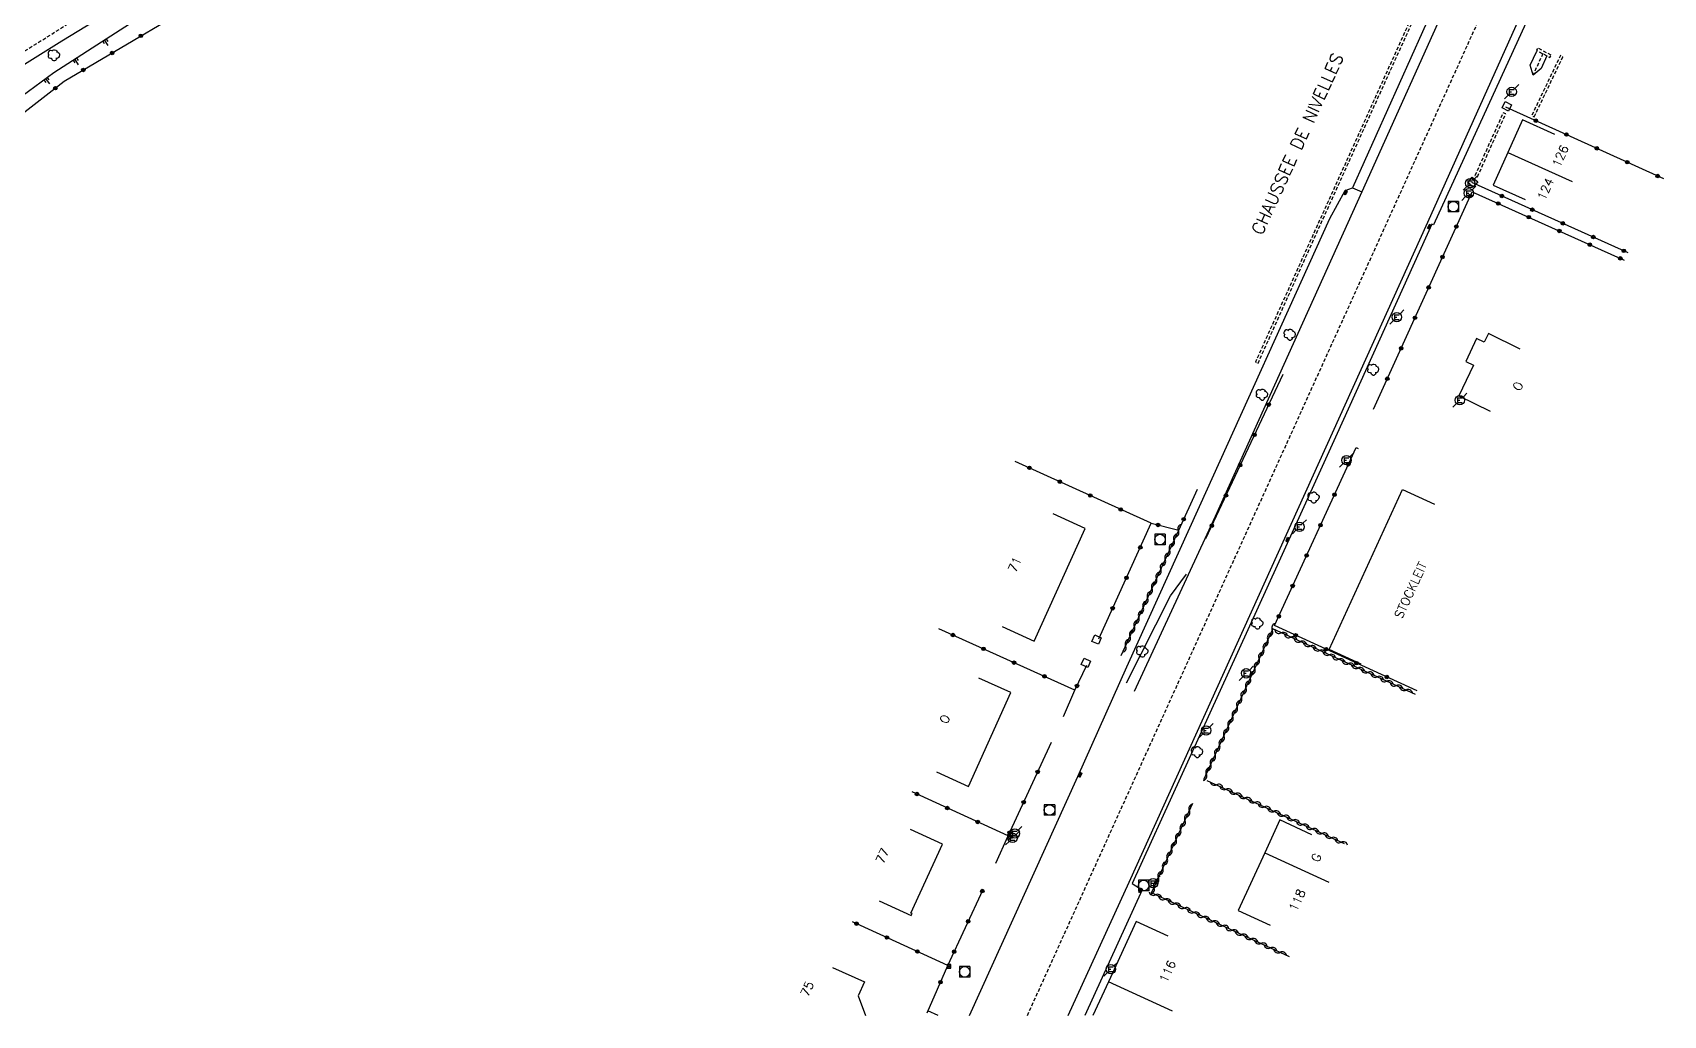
# Model space of a CAD drawing. Header units: millimetres. Extents: x 143000 to 144000, y 139000 to 140000.
# Drawn here: x 143498.5 to 143730.1, y 139000 to 139139.7 of the extents above; entities that cross this region are included whole.
import ezdxf
from ezdxf.enums import TextEntityAlignment as Align

# ---------------------------------------------------------------- set-up
doc = ezdxf.new("R2010")
doc.units = ezdxf.units.MM
doc.linetypes.add('DASHED', pattern=[0.75, 0.5, -0.25])
doc.layers.get('0').update_dxf_attribs({"linetype": 'CONTINUOUS'})
for name, color, linetype in [('W0001', 6, 'DASHED'), ('W0008', 7, 'CONTINUOUS'), ('W0100', 7, 'CONTINUOUS'), ('W0112', 1, 'DASHED'), ('W0211', 2, 'CONTINUOUS'), ('W0220', 5, 'DASHED'), ('W0300', 7, 'CONTINUOUS'), ('W0310', 3, 'CONTINUOUS'), ('W0322', 7, 'CONTINUOUS'), ('W0330', 7, 'CONTINUOUS'), ('W0400', 7, 'CONTINUOUS'), ('W0420', 7, 'CONTINUOUS'), ('W0471', 7, 'CONTINUOUS'), ('W0984', 7, 'CONTINUOUS'), ('W0989', 7, 'CONTINUOUS'), ('W0991', 7, 'CONTINUOUS'), ('W1102', 7, 'CONTINUOUS')]:
    doc.layers.add(name, color=color, linetype=linetype)
doc.styles.get("Standard").update_dxf_attribs({"font": 'romans.shx', "width": 0.85})

# ---------------------------------------------------------------- blocks, each defined once
blk = doc.blocks.new('T400')
for p, q in [((-0.15, 0.3), (0.15, 0.3)), ((-0.15, -0.25), (-0.15, 0.3)), ((-0.15, 0.15), (0.15, 0.15)), ((-0.15, 0), (0.15, 0)), ((0.15, 0.3), (0.15, -0.25)), ((-0.15, -0.15), (0.15, -0.15)), ((-0.15, -0.25), (-0.15, -0.3)), ((-0.15, -0.3), (0.15, -0.3)), ((0.15, -0.3), (0.15, -0.25))]:
    blk.add_line(p, q)
blk = doc.blocks.new('T300')
for p, q in [((-0.8, 0.51), (-0.86, 0.34)), ((-0.86, 0.34), (-0.86, 0.17)), ((-0.86, 0.17), (-0.74, 0.06)), ((-0.69, 0.63), (-0.8, 0.51)), ((-0.8, -0.06), (-0.74, 0.06)), ((-0.74, 0.06), (-0.69, 0.11)), ((-0.57, 0.69), (-0.69, 0.63)), ((-0.46, 0.69), (-0.57, 0.69)), ((-0.29, 0.63), (-0.46, 0.69)), ((-0.29, 0.63), (-0.17, 0.74)), ((-0.23, 0.57), (-0.29, 0.63)), ((-0.17, 0.74), (-0.06, 0.8)), ((-0.06, 0.8), (0.06, 0.8)), ((0.06, 0.8), (0.23, 0.74)), ((0.23, 0.74), (0.34, 0.63)), ((0.34, 0.63), (0.4, 0.51)), ((0.46, 0.46), (0.34, 0.46)), ((0.4, 0.51), (0.4, 0.46)), ((0.57, 0.4), (0.46, 0.46)), ((0.57, 0.4), (0.69, 0.29)), ((0.69, 0.29), (0.74, 0.17)), ((0.74, 0.06), (0.69, -0.17)), ((0.74, 0.17), (0.74, 0.06)), ((-0.8, -0.17), (-0.8, -0.06)), ((-0.8, -0.23), (-0.8, -0.17)), ((-0.74, -0.34), (-0.8, -0.23)), ((-0.69, -0.4), (-0.74, -0.34)), ((-0.51, -0.46), (-0.69, -0.4)), ((-0.4, -0.46), (-0.51, -0.46)), ((-0.4, -0.46), (-0.34, -0.46)), ((-0.34, -0.46), (-0.34, -0.4)), ((-0.34, -0.51), (-0.34, -0.46)), ((-0.29, -0.63), (-0.34, -0.51)), ((-0.17, -0.74), (-0.29, -0.63)), ((-0.06, -0.8), (-0.17, -0.74)), ((0.06, -0.8), (-0.06, -0.8)), ((0.17, -0.74), (0.06, -0.8)), ((0.23, -0.69), (0.17, -0.74)), ((0.29, -0.46), (0.23, -0.46)), ((0.29, -0.63), (0.23, -0.69)), ((0.46, -0.4), (0.29, -0.46)), ((0.34, -0.51), (0.29, -0.63)), ((0.34, -0.51), (0.34, -0.46)), ((0.57, -0.34), (0.46, -0.4)), ((0.63, -0.29), (0.57, -0.34)), ((0.69, -0.17), (0.63, -0.29))]:
    blk.add_line(p, q)
blk = doc.blocks.new('T471')
for p, q in [((-0.333334, 0.333334), (-0.333334, -0.333334)), ((-0.333334, 0.333334), (0.333334, 0.333334)), ((-0.333334, 0), (0, 0)), ((0.500001, 0.500001), (1.000002, 1.000002)), ((-0.500001, -0.500001), (-1.000002, -1.000002)), ((-0.333334, -0.333334), (0.333334, -0.333334))]:
    blk.add_line(p, q)
blk.add_ellipse((0, 0), major_axis=(0.471405, 0.471405), ratio=1, start_param=5.4977871438, end_param=11.780972451)
blk = doc.blocks.new('T420')
for p, q in [((0.75, 0.75), (-0.75, 0.75)), ((-0.75, 0.75), (-0.75, -0.75)), ((0.75, 0.75), (0.75, -0.75)), ((0.75, -0.75), (-0.75, -0.75))]:
    blk.add_line(p, q)
blk.add_ellipse((0, 0), major_axis=(-0.53, 0.53), ratio=1, start_param=3.926991, end_param=10.210176)
blk = doc.blocks.new('t112o')
at = {"color": 0, "linetype": 'Continuous'}
for p, q in [((-0.5, 0.5), (0.5, 0.5)), ((-0.5, -0.5), (-0.5, 0.5)), ((0.5, 0.5), (0.5, -0.5)), ((0.5, -0.5), (-0.5, -0.5))]:
    blk.add_line(p, q, dxfattribs=at)
blk = doc.blocks.new('t330o')
at = {"color": 0, "linetype": 'Continuous'}
for p, q in [((0.25, -0.25), (-0.25, 0.25)), ((-0.25, -0.25), (0.25, 0.25)), ((-0.25, 0.25), (-0.25, -0.25)), ((0.25, 0.25), (-0.25, 0.25)), ((0.25, -0.25), (0.25, 0.25)), ((-0.25, -0.25), (0.25, -0.25)), ((-0.25, -0.25), (-0.25, -0.25))]:
    blk.add_line(p, q, dxfattribs=at)
blk = doc.blocks.new('t322o')
at = {"color": 0, "linetype": 'Continuous'}
for radius in [0.25, 0.15]:
    blk.add_circle((0, 0), radius, dxfattribs=at)
blk = doc.blocks.new('t211o')
at = {"color": 0, "linetype": 'Continuous'}
for p, q in [((-0.29, 0.5), (-0.29, 0)), ((0, 1), (0, 0)), ((0.29, 0.5), (0.29, 0))]:
    blk.add_line(p, q, dxfattribs=at)
blk = doc.blocks.new('t310o')
at = {"color": 0, "linetype": 'Continuous'}
for centre, start, end in [((-0.5, 0.38), 216.8699, 323.1304), ((0.5, -0.37), 36.8699, 143.1303)]:
    blk.add_arc(centre, 0.625, start, end, dxfattribs=at)

msp = doc.modelspace()

# ---------------------------------------------------------------- linework, layer by layer
at = {"layer": 'W0001', "flags": 128}
for points in [[(143464.84, 139118.59), (143468.36, 139120.21), (143471.52, 139121.69), (143476.76, 139124.49), (143482.35, 139127.71), (143487.83, 139131.02), (143506.34, 139142.65), (143522.31, 139152.39)], [(143639.82, 139000), (143705.14, 139144.12)]]:
    msp.add_lwpolyline(points, dxfattribs=at)
at = {"layer": 'W0008', "flags": 128}
for points in [[(143699.26, 139147.22), (143685.97, 139117.61), (143687.31, 139117.02), (143666.49, 139070.9), (143655, 139046.01)], [(143700.62, 139146.62), (143687.31, 139117.02)], [(143510.78, 139143.37), (143502.69, 139138.45), (143493.96, 139133)], [(143645.59, 139000), (143654.26, 139018.93), (143696.67, 139112.71), (143709.67, 139141.62)], [(143710.6, 139141), (143697.51, 139112.33), (143697.24, 139112.45), (143683.81, 139082.67), (143675.28, 139063.93), (143654.7, 139018.74), (143656.11, 139017.82), (143647.97, 139000)], [(143631.61, 139000), (143647, 139033.94), (143653.92, 139049.55), (143664.27, 139072.31), (143682.75, 139113.26), (143684.96, 139117.23), (143685.97, 139117.61)], [(143627.13, 139000), (143625.69, 139000.63)]]:
    msp.add_lwpolyline(points, dxfattribs=at)
at = {"layer": 'W0100', "flags": 128}
for points in [[(143714.7, 139125.17), (143710.14, 139127.24), (143708.04, 139122.62), (143705.96, 139118), (143710.53, 139115.94)], [(143709.79, 139094.69), (143705.3, 139096.89), (143704.7, 139095.65), (143703.58, 139096.19), (143702.06, 139092.9), (143703.18, 139092.38), (143701.07, 139088.06), (143705.56, 139085.86)], [(143687.22, 139049.92), (143682.67, 139052.01), (143693.07, 139074.71), (143697.62, 139072.63)], [(143636.23, 139055.25), (143640.78, 139053.19), (143648.03, 139069.21), (143643.47, 139071.27)], [(143653.91, 139047.26), (143660.16, 139059.61), (143662.41, 139062.71)], [(143626.9, 139034.61), (143631.46, 139032.55), (143637.48, 139045.88), (143632.92, 139047.94)], [(143618.78, 139016.29), (143623.33, 139014.21), (143623.44, 139014.47), (143623.26, 139014.55), (143623.26, 139014.55), (143627.74, 139024.33), (143623.19, 139026.42)], [(143680.22, 139025.67), (143675.68, 139027.77), (143673.53, 139023.11), (143669.75, 139014.92), (143674.29, 139012.83)], [(143659.79, 139011.27), (143655.25, 139013.36), (143651.31, 139004.79), (143649.11, 139000)], [(143612.12, 139006.83), (143616.68, 139004.76), (143615.77, 139002.76), (143616.82, 139000)]]:
    msp.add_lwpolyline(points, dxfattribs=at)
at = {"layer": 'W0112', "flags": 128}
msp.add_lwpolyline([(143697.09, 139147.85), (143672.2, 139092.84), (143672.57, 139092.68), (143681.85, 139113.29), (143697.46, 139147.69)], dxfattribs=at)
for points in [[(143714.2, 139136.44), (143712.27, 139137.46), (143712.1, 139137.14), (143714.03, 139136.12)], [(143711.79, 139127.69), (143715.87, 139136.22), (143715.51, 139136.39), (143711.43, 139127.86)], [(143703.74, 139119.18), (143707.75, 139128.11), (143707.39, 139128.27), (143703.38, 139119.34)]]:
    msp.add_lwpolyline(points, close=True, dxfattribs=at)
at = {"layer": 'W0211', "flags": 128}
for points in [[(143482.12, 139116.57), (143484.32, 139120.6), (143488.93, 139124.72), (143501.53, 139134.01), (143527.84, 139150.96), (143533.94, 139153.86), (143538.32, 139154.57), (143540.33, 139151.15), (143540.05, 139149.1)], [(143713.57, 139136.36), (143712.77, 139134.57), (143711.63, 139133.63), (143711.23, 139135.05), (143712.17, 139137.04)]]:
    msp.add_lwpolyline(points, dxfattribs=at)
at = {"layer": 'W0220', "flags": 128}
msp.add_lwpolyline([(143713.02, 139136.68), (143711.63, 139133.63)], dxfattribs=at)
at = {"layer": 'W0310', "flags": 128}
for points in [[(143653.14, 139051.14), (143661.3, 139068.95)], [(143694.95, 139045.62), (143674.66, 139054.92), (143664.83, 139033.47)], [(143665.31, 139033.4), (143684.78, 139024.41)], [(143677.06, 139008.34), (143657.42, 139017.4), (143663.31, 139030.16)]]:
    msp.add_lwpolyline(points, dxfattribs=at)
at = {"layer": 'W0322', "flags": 128}
for points in [[(143413.85, 139106.03), (143419.9, 139106.69), (143428.06, 139107.9), (143440.24, 139109.19), (143453.01, 139110.65), (143461.01, 139109.18), (143469.59, 139110.54), (143482.12, 139116.57), (143484.21, 139118.19), (143503.04, 139132.75), (143527.09, 139147.01), (143534.72, 139151.89), (143540.05, 139149.1), (143538.64, 139145.57)], [(143707.71, 139129.1), (143730.14, 139118.92)], [(143702.87, 139118.39), (143725.09, 139108.39)], [(143688.97, 139086.15), (143702.97, 139117.04), (143724.57, 139107.32)], [(143676.09, 139091.09), (143665.13, 139067.73)], [(143695.19, 139046.1), (143674.92, 139055.39), (143686.49, 139080.7), (143686.78, 139080.58)], [(143657.4, 139069.93), (143638.07, 139078.73)], [(143649.97, 139053.52), (143657.4, 139069.93), (143661.3, 139068.95), (143663.95, 139074.8)], [(143646.57, 139046.22), (143627.26, 139054.95)], [(143644.92, 139042.49), (143646.57, 139046.22), (143648.26, 139049.77)], [(143635.31, 139021.65), (143637.08, 139025.51), (143643.23, 139038.83)], [(143637.08, 139025.51), (143623.44, 139031.76)], [(143625.57, 139000.36), (143628.5, 139007.1), (143633.51, 139017.87)], [(143628.5, 139007.1), (143614.98, 139013.3)]]:
    msp.add_lwpolyline(points, dxfattribs=at)
at = {"layer": 'W1102', "flags": 128}
for points in [[(143708.04, 139122.62), (143717.16, 139118.5)], [(143673.53, 139023.11), (143682.61, 139018.92)], [(143660.4, 139000.61), (143651.31, 139004.79)]]:
    msp.add_lwpolyline(points, dxfattribs=at)

# ---------------------------------------------------------------- block references
at = {"layer": 'W0112'}
for p, rotation in [((143707.91, 139129.18), 244.5578534886255), ((143703.06, 139118.4), 230.6871486670612), ((143649.64, 139053.4), 66.0085292719688), ((143648.13, 139050.1), 65.56084988422425)]:
    msp.add_blockref('t112o', p, dxfattribs=dict(at, rotation=rotation))
at = {"layer": 'W0211'}
for p, rotation in [((143508.73, 139138.65), 212.797118902831), ((143504.53, 139135.94), 212.797118902831), ((143500.38, 139133.16), 216.3825629875785)]:
    msp.add_blockref('t211o', p, dxfattribs=dict(at, rotation=rotation))
at = {"layer": 'W0300'}
for p in [(143501.6, 139136.43), (143677.11, 139096.72), (143688.96, 139091.75), (143673.17, 139088.2), (143680.49, 139073.58), (143672.5, 139055.69), (143656.16, 139051.71), (143663.95, 139037.42)]:
    msp.add_blockref('T300', p, dxfattribs=at)
at = {"layer": 'W0310'}
for p, rotation in [((143661.26, 139068.86), 65.3700973177268), ((143660.64, 139067.5), 65.3700973177268), ((143659.39, 139064.77), 65.3700973177268), ((143660.01, 139066.14), 65.3700973177268), ((143658.14, 139062.05), 65.3700973177268), ((143658.76, 139063.41), 65.3700973177268), ((143656.89, 139059.32), 65.3700973177268), ((143657.51, 139060.68), 65.3700973177268), ((143656.26, 139057.96), 65.3700973177268), ((143655.01, 139055.23), 65.3700973177268), ((143655.64, 139056.59), 65.3700973177268), ((143674.58, 139054.76), 245.4005387279323), ((143653.76, 139052.5), 65.3700973177268), ((143654.39, 139053.87), 65.3700973177268), ((143673.96, 139053.4), 245.4005387279323), ((143675.86, 139054.36), 155.3825379358179), ((143677.23, 139053.74), 155.3825379358179), ((143678.59, 139053.11), 155.3825379358179), ((143672.71, 139050.67), 245.4005387279323), ((143673.34, 139052.03), 245.4005387279323), ((143679.95, 139052.49), 155.3825379358179), ((143681.32, 139051.86), 155.3825379358179), ((143682.68, 139051.24), 155.3825379358179), ((143684.04, 139050.61), 155.3825379358179), ((143671.46, 139047.94), 245.4005387279323), ((143672.09, 139049.31), 245.4005387279323), ((143685.41, 139049.99), 155.3825379358179), ((143686.77, 139049.37), 155.3825379358179), ((143688.14, 139048.74), 155.3825379358179), ((143689.5, 139048.12), 155.3825379358179), ((143670.84, 139046.58), 245.4005387279323), ((143690.86, 139047.49), 155.3825379358179), ((143692.23, 139046.87), 155.3825379358179), ((143693.59, 139046.24), 155.3825379358179), ((143669.59, 139043.85), 245.4005387279323), ((143670.21, 139045.21), 245.4005387279323), ((143668.34, 139041.12), 245.4005387279323), ((143668.96, 139042.49), 245.4005387279323), ((143667.72, 139039.76), 245.4005387279323), ((143666.47, 139037.03), 245.4005387279323), ((143667.09, 139038.39), 245.4005387279323), ((143665.22, 139034.3), 245.4005387279323), ((143665.84, 139035.67), 245.4005387279323), ((143666.67, 139032.77), 335.2282467769471), ((143668.03, 139032.14), 335.2282467769471), ((143669.39, 139031.51), 335.2282467769471), ((143670.76, 139030.89), 335.2282467769471), ((143672.12, 139030.26), 335.2282467769471), ((143673.48, 139029.63), 335.2282467769471), ((143662.19, 139027.73), 65.225554425181), ((143662.82, 139029.09), 65.225554425181), ((143674.84, 139029), 335.2282467769471), ((143676.2, 139028.37), 335.2282467769471), ((143677.57, 139027.74), 335.2282467769471), ((143660.93, 139025), 65.225554425181), ((143661.56, 139026.37), 65.225554425181), ((143678.93, 139027.11), 335.2282467769471), ((143680.29, 139026.49), 335.2282467769471), ((143681.65, 139025.86), 335.2282467769471), ((143683.01, 139025.23), 335.2282467769471), ((143659.67, 139022.28), 65.225554425181), ((143660.3, 139023.64), 65.225554425181), ((143684.38, 139024.6), 335.2282467769471), ((143659.05, 139020.92), 65.225554425181), ((143657.79, 139018.19), 65.225554425181), ((143658.42, 139019.56), 65.225554425181), ((143658, 139017.14), 155.2282467768572), ((143659.36, 139016.51), 155.2282467768572), ((143660.72, 139015.88), 155.2282467768572), ((143662.08, 139015.26), 155.2282467768572), ((143663.44, 139014.63), 155.2282467768572), ((143664.81, 139014), 155.2282467768572), ((143666.17, 139013.37), 155.2282467768572), ((143667.53, 139012.74), 155.2282467768572), ((143668.89, 139012.11), 155.2282467768572), ((143670.25, 139011.48), 155.2282467768572), ((143671.62, 139010.86), 155.2282467768572), ((143672.98, 139010.23), 155.2282467768572), ((143674.34, 139009.6), 155.2282467768572), ((143675.7, 139008.97), 155.2282467768572)]:
    msp.add_blockref('t310o', p, dxfattribs=dict(at, rotation=rotation))
at = {"layer": 'W0322'}
for p, rotation in [((143513.91, 139139.19), 30.66676929501274), ((143509.83, 139136.77), 30.66676929501274), ((143505.74, 139134.35), 30.66676929501274), ((143501.77, 139131.76), 37.71697842757904), ((143712.03, 139127.14), 335.5851031263575), ((143716.36, 139125.17), 335.5851031263575), ((143720.68, 139123.21), 335.5851031263575), ((143725.01, 139121.25), 335.5851031263575), ((143729.33, 139119.28), 335.5851031263575), ((143702.7, 139116.43), 65.60895117217426), ((143707.2, 139116.44), 335.7747210807942), ((143706.69, 139115.37), 335.7747210809116), ((143711.03, 139113.42), 335.7747210809116), ((143711.53, 139114.49), 335.7747210807942), ((143700.74, 139112.1), 65.60895117217426), ((143715.36, 139111.47), 335.7747210809116), ((143715.86, 139112.55), 335.7747210807942), ((143719.69, 139109.52), 335.7747210809116), ((143720.19, 139110.6), 335.7747210807942), ((143724.52, 139108.65), 335.7747210807942), ((143698.77, 139107.78), 65.60895117217426), ((143724.02, 139107.57), 335.7747210809116), ((143696.81, 139103.45), 65.60895117217426), ((143694.85, 139099.12), 65.60895117217426), ((143692.89, 139094.8), 65.60895117217426), ((143690.93, 139090.47), 65.60895117217426), ((143674.08, 139086.79), 244.858222441701), ((143672.06, 139082.49), 244.858222441701), ((143640.1, 139077.8), 155.5311148903075), ((143670.04, 139078.19), 244.858222441701), ((143685.4, 139078.31), 65.42385577477863), ((143644.43, 139075.84), 155.5311148903075), ((143648.75, 139073.87), 155.5311148903075), ((143668.02, 139073.89), 244.858222441701), ((143683.42, 139073.99), 65.42385577477863), ((143653.07, 139071.9), 155.5311148903075), ((143658.36, 139069.69), 345.803444754611), ((143662.01, 139070.51), 65.67461157182788), ((143666, 139069.59), 244.858222441701), ((143681.45, 139069.67), 65.42385577477863), ((143655.85, 139066.51), 65.66056644514234), ((143679.47, 139065.35), 65.42385577477863), ((143653.89, 139062.18), 65.66056644514234), ((143677.5, 139061.03), 65.42385577477863), ((143651.93, 139057.85), 65.66056644514234), ((143675.52, 139056.71), 65.42385577477863), ((143629.26, 139054.05), 155.666071089417), ((143677.91, 139054.02), 155.3825379358948), ((143633.59, 139052.09), 155.666071089417), ((143682.23, 139052.04), 155.3825379358948), ((143637.91, 139050.13), 155.666071089417), ((143686.55, 139050.06), 155.3825379358948), ((143642.24, 139048.18), 155.666071089417), ((143646.86, 139046.82), 64.5730391350632), ((143690.87, 139048.08), 155.3825379358948), ((143641.27, 139034.59), 65.22765646513028), ((143624.13, 139031.45), 155.3751632689007), ((143639.28, 139030.28), 65.22765646513028), ((143628.45, 139029.47), 155.3751632689007), ((143632.76, 139027.49), 155.3751632689007), ((143637.29, 139025.97), 65.22765646513028), ((143633.41, 139017.67), 65.07572532544422), ((143615.55, 139013.04), 155.3751632689964), ((143631.41, 139013.36), 65.07572532544422), ((143619.87, 139011.06), 155.3751632689964), ((143624.19, 139009.08), 155.3751632689964), ((143629.41, 139009.05), 65.07572532544422), ((143627.47, 139004.72), 66.46695448520221)]:
    msp.add_blockref('t322o', p, dxfattribs=dict(at, rotation=rotation))
at = {"layer": 'W0330'}
for p in [(143637.26, 139025.48), (143628.69, 139006.97)]:
    msp.add_blockref('t330o', p, dxfattribs=at)
at = {"layer": 'W0400'}
for p, rotation in [((143684.96, 139116.93), 151.574980769982), ((143696.9, 139112.06), 155.3803915039382), ((143676.79, 139067.61), 335.567163667775), ((143647.28, 139034.21), 336.0943146162506), ((143655.9, 139017.74), 155.4571104482383)]:
    msp.add_blockref('T400', p, dxfattribs=dict(at, rotation=rotation))
at = {"layer": 'W0420'}
for p in [(143700.3, 139114.93), (143658.64, 139067.62), (143642.95, 139029.19), (143656.33, 139018.46), (143630.9, 139006.19)]:
    msp.add_blockref('T420', p, dxfattribs=at)
at = {"layer": 'W0471'}
for p in [(143708.59, 139131.26), (143702.69, 139118.25), (143702.5, 139116.82), (143692.29, 139099.24), (143701.23, 139087.41), (143685.13, 139078.89), (143678.45, 139069.43), (143670.89, 139048.61), (143665.21, 139040.5), (143637.72, 139025.22), (143638.04, 139025.86), (143657.66, 139018.81), (143651.66, 139006.57)]:
    msp.add_blockref('T471', p, dxfattribs=at)

# ---------------------------------------------------------------- texts
at = {"layer": 'W0984'}
msp.add_text('STOCKLEIT', height=1.25, rotation=65.3825, dxfattribs=at).set_placement((143694.24, 139060.44), align=Align.MIDDLE)
at = {"layer": 'W0989'}
msp.add_text('CHAUSSEE DE NIVELLES', height=1.75, rotation=65.4667, dxfattribs=at).set_placement((143678.16, 139123.85), align=Align.MIDDLE)
at = {"layer": 'W0991'}
for s, rotation, p in [('126', 65.6799, (143715.5, 139122.11)), ('124', 65.6799, (143713.39, 139117.43)), ('O', 64.3603, (143709.48, 139089.41)), ('71', 65.6774, (143638.02, 139064.08)), ('O', 65.6774, (143628.09, 139042.1)), ('77', 65.5933, (143619.23, 139022.68)), ('G', 65.2282, (143680.84, 139022.43)), ('118', 65.2282, (143678.13, 139016.37)), ('116', 65.3716, (143659.72, 139006.25)), ('75', 65.5933, (143608.54, 139003.78))]:
    msp.add_text(s, height=1.25, rotation=rotation, dxfattribs=at).set_placement(p, align=Align.MIDDLE)

doc.saveas('drawing.dxf')
